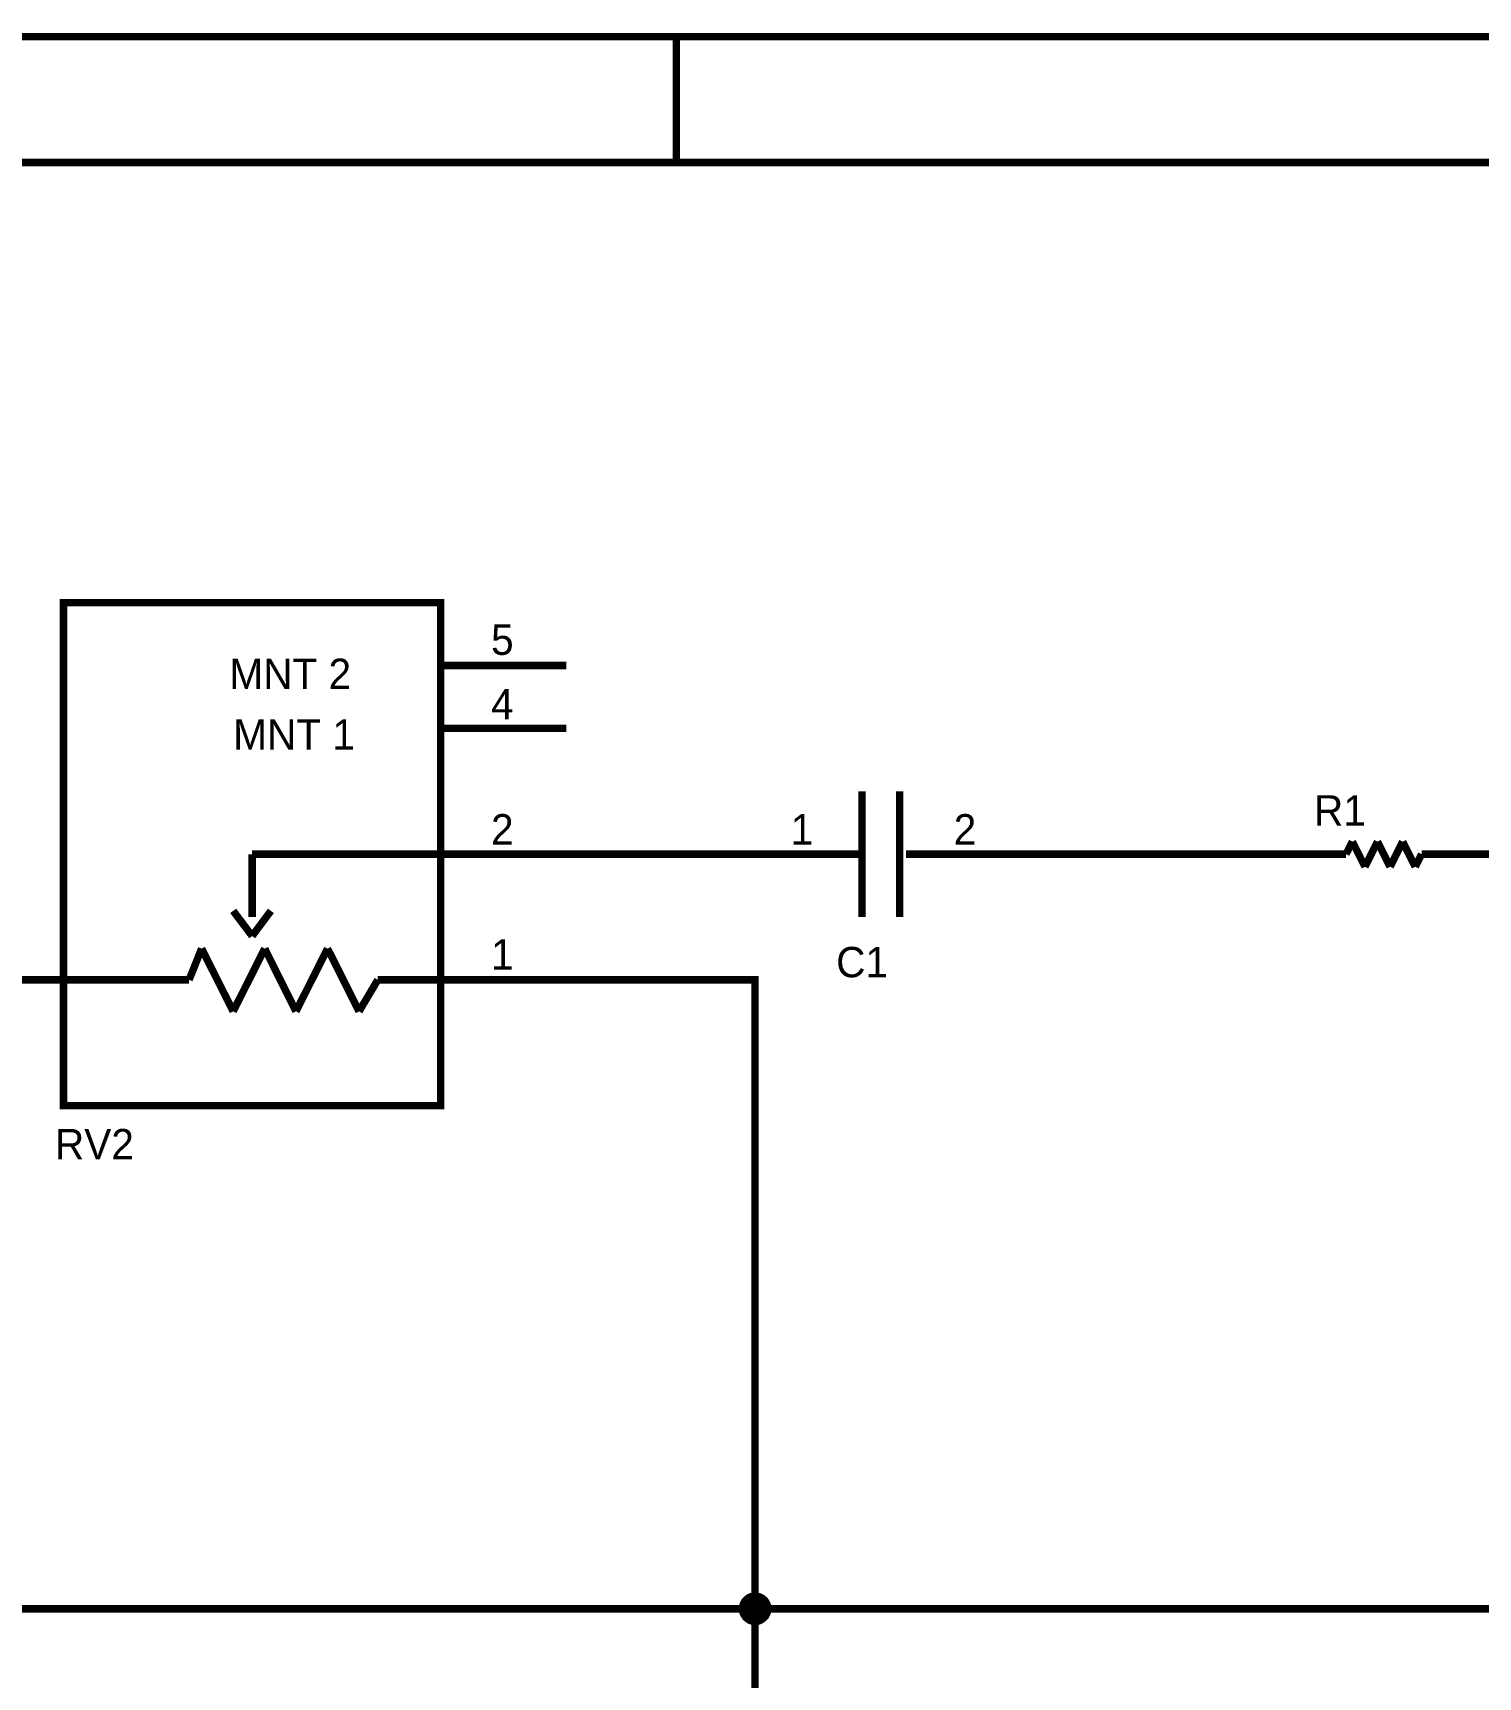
# Model space of a CAD drawing. Header units: millimetres. Extents: x 0 to 11.5, y 0 to 7.6.
# Drawn here: x 1.852 to 4.151, y 4.991 to 7.606 of the extents above; entities that cross this region are included whole.
import ezdxf

# ---------------------------------------------------------------- set-up
doc = ezdxf.new("R2010")
doc.units = ezdxf.units.MM
doc.header["$MEASUREMENT"] = 0
doc.layers.add('Sheet', color=255, linetype='Continuous')

msp = doc.modelspace()

# ---------------------------------------------------------------- linework, layer by layer
at = {"layer": 'Sheet'}
for points, const_width in [([(0.0015, 7.6), (11.4989, 7.6), (11.4989, 0), (0.0015, 0), (0.0015, 7.6)], 0.0118), ([(0.0015, 7.6), (0.0015, 0), (11.4989, 0), (11.4989, 7.6), (0.0015, 7.6), (0.0015, 7.6)], 0.0039), ([(0.2013, 7.3998), (11.2991, 7.3998), (11.2991, 0.1998), (0.2013, 0.1998), (0.2013, 7.3998)], 0.0118), ([(0.2013, 7.3998), (0.2013, 0.1998), (11.2991, 0.1998), (11.2991, 7.3998), (0.2013, 7.3998), (0.2013, 7.3998)], 0.0039), ([(1.9011, 6.6998), (2.5007, 6.6998), (2.5007, 5.8998), (1.9011, 5.8998), (1.9011, 6.6998)], 0.0118), ([(1.9011, 6.6998), (1.9011, 5.8998), (2.5007, 5.8998), (2.5007, 6.6998), (1.9011, 6.6998), (1.9011, 6.6998)], 0.0039)]:
    msp.add_lwpolyline(points, close=True, dxfattribs=dict(at, const_width=const_width))
for points, const_width in [([(2.8758, 7.6), (2.8758, 7.3998)], 0.0118), ([(2.5007, 6.5999), (2.7009, 6.5999)], 0.0118), ([(2.5007, 6.5), (2.7009, 6.5)], 0.0118), ([(3.1709, 6.3997), (3.1709, 6.1999)], 0.0118), ([(3.2308, 6.3997), (3.2308, 6.1999)], 0.0118), ([(2.5007, 6.2998), (2.2011, 6.2998)], 0.0118), ([(2.2011, 6.2998), (2.2011, 6.1999)], 0.0118), ([(2.471, 6.2998), (2.5007, 6.2998)], 0.0118), ([(2.5007, 6.2998), (2.7009, 6.2998)], 0.0118), ([(3.1008, 6.2998), (2.7009, 6.2998)], 0.0118), ([(3.1709, 6.2998), (3.1008, 6.2998)], 0.0118), ([(3.1709, 6.2998), (3.1407, 6.2998)], 0.0118), ([(3.2406, 6.2998), (3.3009, 6.2998)], 0.0118), ([(3.2406, 6.2998), (3.2508, 6.2998)], 0.0118), ([(3.3009, 6.2998), (3.8007, 6.2998)], 0.0118), ([(3.9005, 6.2998), (3.8007, 6.2998)], 0.0118), ([(3.9405, 6.2998), (3.9005, 6.2998)], 0.0118), ([(3.9507, 6.3198), (3.9405, 6.2998)], 0.0118), ([(3.9707, 6.2798), (3.9507, 6.3198)], 0.0118), ([(3.9906, 6.3198), (3.9707, 6.2798)], 0.0118), ([(4.0106, 6.2798), (3.9906, 6.3198)], 0.0118), ([(4.0306, 6.3198), (4.0106, 6.2798)], 0.0118), ([(4.0506, 6.2798), (4.0306, 6.3198)], 0.0118), ([(4.0607, 6.2998), (4.0506, 6.2798)], 0.0118), ([(4.1007, 6.2998), (4.0607, 6.2998)], 0.0118), ([(4.1007, 6.2998), (4.2006, 6.2998)], 0.0118), ([(2.2011, 6.1697), (2.1709, 6.2097)], 0.0118), ([(2.2011, 6.1697), (2.2309, 6.2097)], 0.0118), ([(2.1208, 6.1497), (2.1008, 6.1)], 0.0118), ([(2.1709, 6.0498), (2.1208, 6.1497)], 0.0118), ([(2.2211, 6.1497), (2.1709, 6.0498)], 0.0118), ([(2.2708, 6.0498), (2.2211, 6.1497)], 0.0118), ([(2.321, 6.1497), (2.2708, 6.0498)], 0.0118), ([(2.3711, 6.0498), (2.321, 6.1497)], 0.0118), ([(1.9011, 6.1), (1.701, 6.1)], 0.0118), ([(2.1008, 6.1), (1.9011, 6.1)], 0.0118), ([(2.4009, 6.1), (2.3711, 6.0498)], 0.0118), ([(2.5007, 6.1), (2.4009, 6.1)], 0.0118), ([(2.5007, 6.1), (2.7009, 6.1)], 0.0118), ([(2.7009, 6.1), (3.0009, 6.1), (3.0009, 5.0998), (3.0009, 2.5997), (5.0003, 2.5997)], 0.0118), ([(2.9809, 5.0998), (2.9809, 5.101), (2.9809, 5.1017), (2.9813, 5.1029), (2.9813, 5.104), (2.9817, 5.1047), (2.9817, 5.1059), (2.982, 5.1066), (2.9824, 5.1078), (2.9828, 5.1085), (2.9832, 5.1093), (2.9839, 5.11), (2.9843, 5.1112), (2.9847, 5.1119), (2.9854, 5.1127), (2.9862, 5.1134), (2.9866, 5.1138), (2.9873, 5.1145), (2.9881, 5.1153), (2.9888, 5.1157), (2.9896, 5.1164), (2.9903, 5.1168), (2.9911, 5.1176), (2.9922, 5.1179), (2.993, 5.1183), (2.9937, 5.1187), (2.9949, 5.1191), (2.996, 5.1191), (2.9967, 5.1194), (2.9979, 5.1194), (2.9986, 5.1198), (2.9998, 5.1198), (3.0009, 5.1198)], 0.0118), ([(2.9809, 5.0998), (2.9809, 5.101), (2.9809, 5.1017), (2.9813, 5.1029), (2.9813, 5.104), (2.9817, 5.1047), (2.9817, 5.1059), (2.982, 5.1066), (2.9824, 5.1078), (2.9828, 5.1085), (2.9832, 5.1093), (2.9839, 5.11), (2.9843, 5.1112), (2.9847, 5.1119), (2.9854, 5.1127), (2.9862, 5.1134), (2.9866, 5.1138), (2.9873, 5.1145), (2.9881, 5.1153), (2.9888, 5.1157), (2.9896, 5.1164), (2.9903, 5.1168), (2.9911, 5.1176), (2.9922, 5.1179), (2.993, 5.1183), (2.9937, 5.1187), (2.9949, 5.1191), (2.996, 5.1191), (2.9967, 5.1194), (2.9979, 5.1194), (2.9986, 5.1198), (2.9998, 5.1198), (3.0009, 5.1198)], 0.0118), ([(2.9809, 5.0998), (2.9809, 5.101), (2.9809, 5.1017), (2.9813, 5.1029), (2.9813, 5.104), (2.9817, 5.1047), (2.9817, 5.1059), (2.982, 5.1066), (2.9824, 5.1078), (2.9828, 5.1085), (2.9832, 5.1093), (2.9839, 5.11), (2.9843, 5.1112), (2.9847, 5.1119), (2.9854, 5.1127), (2.9862, 5.1134), (2.9866, 5.1138), (2.9873, 5.1145), (2.9881, 5.1153), (2.9888, 5.1157), (2.9896, 5.1164), (2.9903, 5.1168), (2.9911, 5.1176), (2.9922, 5.1179), (2.993, 5.1183), (2.9937, 5.1187), (2.9949, 5.1191), (2.996, 5.1191), (2.9967, 5.1194), (2.9979, 5.1194), (2.9986, 5.1198), (2.9998, 5.1198), (3.0009, 5.1198)], 0.0118), ([(2.9809, 5.0998), (2.9809, 5.101), (2.9809, 5.1017), (2.9813, 5.1029), (2.9813, 5.104), (2.9817, 5.1047), (2.9817, 5.1059), (2.982, 5.1066), (2.9824, 5.1078), (2.9828, 5.1085), (2.9832, 5.1093), (2.9839, 5.11), (2.9843, 5.1112), (2.9847, 5.1119), (2.9854, 5.1127), (2.9862, 5.1134), (2.9866, 5.1138), (2.9873, 5.1145), (2.9881, 5.1153), (2.9888, 5.1157), (2.9896, 5.1164), (2.9903, 5.1168), (2.9911, 5.1176), (2.9922, 5.1179), (2.993, 5.1183), (2.9937, 5.1187), (2.9949, 5.1191), (2.996, 5.1191), (2.9967, 5.1194), (2.9979, 5.1194), (2.9986, 5.1198), (2.9998, 5.1198), (3.0009, 5.1198)], 0.0118), ([(2.9809, 5.0998), (2.9809, 5.101), (2.9809, 5.1017), (2.9813, 5.1029), (2.9813, 5.104), (2.9817, 5.1047), (2.9817, 5.1059), (2.982, 5.1066), (2.9824, 5.1078), (2.9828, 5.1085), (2.9832, 5.1093), (2.9839, 5.11), (2.9843, 5.1112), (2.9847, 5.1119), (2.9854, 5.1127), (2.9862, 5.1134), (2.9866, 5.1138), (2.9873, 5.1145), (2.9881, 5.1153), (2.9888, 5.1157), (2.9896, 5.1164), (2.9903, 5.1168), (2.9911, 5.1176), (2.9922, 5.1179), (2.993, 5.1183), (2.9937, 5.1187), (2.9949, 5.1191), (2.996, 5.1191), (2.9967, 5.1194), (2.9979, 5.1194), (2.9986, 5.1198), (2.9998, 5.1198), (3.0009, 5.1198)], 0.0118), ([(2.9809, 5.0998), (2.9809, 5.101), (2.9809, 5.1017), (2.9813, 5.1029), (2.9813, 5.104), (2.9817, 5.1047), (2.9817, 5.1059), (2.982, 5.1066), (2.9824, 5.1078), (2.9828, 5.1085), (2.9832, 5.1093), (2.9839, 5.11), (2.9843, 5.1112), (2.9847, 5.1119), (2.9854, 5.1127), (2.9862, 5.1134), (2.9866, 5.1138), (2.9873, 5.1145), (2.9881, 5.1153), (2.9888, 5.1157), (2.9896, 5.1164), (2.9903, 5.1168), (2.9911, 5.1176), (2.9922, 5.1179), (2.993, 5.1183), (2.9937, 5.1187), (2.9949, 5.1191), (2.996, 5.1191), (2.9967, 5.1194), (2.9979, 5.1194), (2.9986, 5.1198), (2.9998, 5.1198), (3.0009, 5.1198)], 0.0118), ([(3.0009, 5.1198), (3.0009, 5.1198)], 0.0118), ([(3.0009, 5.1198), (3.002, 5.1198), (3.0028, 5.1198), (3.0039, 5.1194), (3.005, 5.1194), (3.0058, 5.1191), (3.0069, 5.1191), (3.0077, 5.1187), (3.0088, 5.1183), (3.0096, 5.1179), (3.0103, 5.1176), (3.0111, 5.1168), (3.0122, 5.1164), (3.0129, 5.1157), (3.0137, 5.1153), (3.0145, 5.1145), (3.0148, 5.1138), (3.0156, 5.1134), (3.0163, 5.1127), (3.0167, 5.1119), (3.0175, 5.1112), (3.0178, 5.11), (3.0186, 5.1093), (3.019, 5.1085), (3.0194, 5.1078), (3.0197, 5.1066), (3.0201, 5.1059), (3.0201, 5.1047), (3.0205, 5.104), (3.0205, 5.1029), (3.0209, 5.1017), (3.0209, 5.101), (3.0209, 5.0998)], 0.0118), ([(3.0009, 5.1198), (3.0009, 5.1198)], 0.0118), ([(3.0009, 5.1198), (3.002, 5.1198), (3.0028, 5.1198), (3.0039, 5.1194), (3.005, 5.1194), (3.0058, 5.1191), (3.0069, 5.1191), (3.0077, 5.1187), (3.0088, 5.1183), (3.0096, 5.1179), (3.0103, 5.1176), (3.0111, 5.1168), (3.0122, 5.1164), (3.0129, 5.1157), (3.0137, 5.1153), (3.0145, 5.1145), (3.0148, 5.1138), (3.0156, 5.1134), (3.0163, 5.1127), (3.0167, 5.1119), (3.0175, 5.1112), (3.0178, 5.11), (3.0186, 5.1093), (3.019, 5.1085), (3.0194, 5.1078), (3.0197, 5.1066), (3.0201, 5.1059), (3.0201, 5.1047), (3.0205, 5.104), (3.0205, 5.1029), (3.0209, 5.1017), (3.0209, 5.101), (3.0209, 5.0998)], 0.0118), ([(3.0009, 5.1198), (3.0009, 5.1198)], 0.0118), ([(3.0009, 5.1198), (3.002, 5.1198), (3.0028, 5.1198), (3.0039, 5.1194), (3.005, 5.1194), (3.0058, 5.1191), (3.0069, 5.1191), (3.0077, 5.1187), (3.0088, 5.1183), (3.0096, 5.1179), (3.0103, 5.1176), (3.0111, 5.1168), (3.0122, 5.1164), (3.0129, 5.1157), (3.0137, 5.1153), (3.0145, 5.1145), (3.0148, 5.1138), (3.0156, 5.1134), (3.0163, 5.1127), (3.0167, 5.1119), (3.0175, 5.1112), (3.0178, 5.11), (3.0186, 5.1093), (3.019, 5.1085), (3.0194, 5.1078), (3.0197, 5.1066), (3.0201, 5.1059), (3.0201, 5.1047), (3.0205, 5.104), (3.0205, 5.1029), (3.0209, 5.1017), (3.0209, 5.101), (3.0209, 5.0998)], 0.0118), ([(3.0009, 5.1198), (3.0009, 5.1198)], 0.0118), ([(3.0009, 5.1198), (3.002, 5.1198), (3.0028, 5.1198), (3.0039, 5.1194), (3.005, 5.1194), (3.0058, 5.1191), (3.0069, 5.1191), (3.0077, 5.1187), (3.0088, 5.1183), (3.0096, 5.1179), (3.0103, 5.1176), (3.0111, 5.1168), (3.0122, 5.1164), (3.0129, 5.1157), (3.0137, 5.1153), (3.0145, 5.1145), (3.0148, 5.1138), (3.0156, 5.1134), (3.0163, 5.1127), (3.0167, 5.1119), (3.0175, 5.1112), (3.0178, 5.11), (3.0186, 5.1093), (3.019, 5.1085), (3.0194, 5.1078), (3.0197, 5.1066), (3.0201, 5.1059), (3.0201, 5.1047), (3.0205, 5.104), (3.0205, 5.1029), (3.0209, 5.1017), (3.0209, 5.101), (3.0209, 5.0998)], 0.0118), ([(3.0009, 5.1198), (3.0009, 5.1198)], 0.0118), ([(3.0009, 5.1198), (3.002, 5.1198), (3.0028, 5.1198), (3.0039, 5.1194), (3.005, 5.1194), (3.0058, 5.1191), (3.0069, 5.1191), (3.0077, 5.1187), (3.0088, 5.1183), (3.0096, 5.1179), (3.0103, 5.1176), (3.0111, 5.1168), (3.0122, 5.1164), (3.0129, 5.1157), (3.0137, 5.1153), (3.0145, 5.1145), (3.0148, 5.1138), (3.0156, 5.1134), (3.0163, 5.1127), (3.0167, 5.1119), (3.0175, 5.1112), (3.0178, 5.11), (3.0186, 5.1093), (3.019, 5.1085), (3.0194, 5.1078), (3.0197, 5.1066), (3.0201, 5.1059), (3.0201, 5.1047), (3.0205, 5.104), (3.0205, 5.1029), (3.0209, 5.1017), (3.0209, 5.101), (3.0209, 5.0998)], 0.0118), ([(3.0009, 5.1198), (3.0009, 5.1198)], 0.0118), ([(3.0009, 5.1198), (3.002, 5.1198), (3.0028, 5.1198), (3.0039, 5.1194), (3.005, 5.1194), (3.0058, 5.1191), (3.0069, 5.1191), (3.0077, 5.1187), (3.0088, 5.1183), (3.0096, 5.1179), (3.0103, 5.1176), (3.0111, 5.1168), (3.0122, 5.1164), (3.0129, 5.1157), (3.0137, 5.1153), (3.0145, 5.1145), (3.0148, 5.1138), (3.0156, 5.1134), (3.0163, 5.1127), (3.0167, 5.1119), (3.0175, 5.1112), (3.0178, 5.11), (3.0186, 5.1093), (3.019, 5.1085), (3.0194, 5.1078), (3.0197, 5.1066), (3.0201, 5.1059), (3.0201, 5.1047), (3.0205, 5.104), (3.0205, 5.1029), (3.0209, 5.1017), (3.0209, 5.101), (3.0209, 5.0998)], 0.0118), ([(3.0009, 5.0998), (1.3011, 5.0998)], 0.0118), ([(3.0009, 5.0799), (2.9998, 5.0799), (2.9986, 5.0799), (2.9979, 5.0802), (2.9967, 5.0802), (2.996, 5.0806), (2.9949, 5.0806), (2.9937, 5.081), (2.993, 5.0814), (2.9922, 5.0817), (2.9911, 5.0821), (2.9903, 5.0829), (2.9896, 5.0833), (2.9888, 5.084), (2.9881, 5.0844), (2.9873, 5.0851), (2.9866, 5.0859), (2.9862, 5.0863), (2.9854, 5.087), (2.9847, 5.0878), (2.9843, 5.0885), (2.9839, 5.0897), (2.9832, 5.0904), (2.9828, 5.0912), (2.9824, 5.0919), (2.982, 5.0931), (2.9817, 5.0938), (2.9817, 5.0949), (2.9813, 5.0957), (2.9813, 5.0968), (2.9809, 5.098), (2.9809, 5.0987), (2.9809, 5.0998)], 0.0118), ([(2.9809, 5.0998), (2.9809, 5.0998)], 0.0118), ([(3.0009, 5.0799), (2.9998, 5.0799), (2.9986, 5.0799), (2.9979, 5.0802), (2.9967, 5.0802), (2.996, 5.0806), (2.9949, 5.0806), (2.9937, 5.081), (2.993, 5.0814), (2.9922, 5.0817), (2.9911, 5.0821), (2.9903, 5.0829), (2.9896, 5.0833), (2.9888, 5.084), (2.9881, 5.0844), (2.9873, 5.0851), (2.9866, 5.0859), (2.9862, 5.0863), (2.9854, 5.087), (2.9847, 5.0878), (2.9843, 5.0885), (2.9839, 5.0897), (2.9832, 5.0904), (2.9828, 5.0912), (2.9824, 5.0919), (2.982, 5.0931), (2.9817, 5.0938), (2.9817, 5.0949), (2.9813, 5.0957), (2.9813, 5.0968), (2.9809, 5.098), (2.9809, 5.0987), (2.9809, 5.0998)], 0.0118), ([(2.9809, 5.0998), (2.9809, 5.0998)], 0.0118), ([(3.0009, 5.0799), (2.9998, 5.0799), (2.9986, 5.0799), (2.9979, 5.0802), (2.9967, 5.0802), (2.996, 5.0806), (2.9949, 5.0806), (2.9937, 5.081), (2.993, 5.0814), (2.9922, 5.0817), (2.9911, 5.0821), (2.9903, 5.0829), (2.9896, 5.0833), (2.9888, 5.084), (2.9881, 5.0844), (2.9873, 5.0851), (2.9866, 5.0859), (2.9862, 5.0863), (2.9854, 5.087), (2.9847, 5.0878), (2.9843, 5.0885), (2.9839, 5.0897), (2.9832, 5.0904), (2.9828, 5.0912), (2.9824, 5.0919), (2.982, 5.0931), (2.9817, 5.0938), (2.9817, 5.0949), (2.9813, 5.0957), (2.9813, 5.0968), (2.9809, 5.098), (2.9809, 5.0987), (2.9809, 5.0998)], 0.0118), ([(2.9809, 5.0998), (2.9809, 5.0998)], 0.0118), ([(3.0009, 5.0799), (2.9998, 5.0799), (2.9986, 5.0799), (2.9979, 5.0802), (2.9967, 5.0802), (2.996, 5.0806), (2.9949, 5.0806), (2.9937, 5.081), (2.993, 5.0814), (2.9922, 5.0817), (2.9911, 5.0821), (2.9903, 5.0829), (2.9896, 5.0833), (2.9888, 5.084), (2.9881, 5.0844), (2.9873, 5.0851), (2.9866, 5.0859), (2.9862, 5.0863), (2.9854, 5.087), (2.9847, 5.0878), (2.9843, 5.0885), (2.9839, 5.0897), (2.9832, 5.0904), (2.9828, 5.0912), (2.9824, 5.0919), (2.982, 5.0931), (2.9817, 5.0938), (2.9817, 5.0949), (2.9813, 5.0957), (2.9813, 5.0968), (2.9809, 5.098), (2.9809, 5.0987), (2.9809, 5.0998)], 0.0118), ([(2.9809, 5.0998), (2.9809, 5.0998)], 0.0118), ([(3.0009, 5.0799), (2.9998, 5.0799), (2.9986, 5.0799), (2.9979, 5.0802), (2.9967, 5.0802), (2.996, 5.0806), (2.9949, 5.0806), (2.9937, 5.081), (2.993, 5.0814), (2.9922, 5.0817), (2.9911, 5.0821), (2.9903, 5.0829), (2.9896, 5.0833), (2.9888, 5.084), (2.9881, 5.0844), (2.9873, 5.0851), (2.9866, 5.0859), (2.9862, 5.0863), (2.9854, 5.087), (2.9847, 5.0878), (2.9843, 5.0885), (2.9839, 5.0897), (2.9832, 5.0904), (2.9828, 5.0912), (2.9824, 5.0919), (2.982, 5.0931), (2.9817, 5.0938), (2.9817, 5.0949), (2.9813, 5.0957), (2.9813, 5.0968), (2.9809, 5.098), (2.9809, 5.0987), (2.9809, 5.0998)], 0.0118), ([(2.9809, 5.0998), (2.9809, 5.0998)], 0.0118), ([(3.0009, 5.0799), (2.9998, 5.0799), (2.9986, 5.0799), (2.9979, 5.0802), (2.9967, 5.0802), (2.996, 5.0806), (2.9949, 5.0806), (2.9937, 5.081), (2.993, 5.0814), (2.9922, 5.0817), (2.9911, 5.0821), (2.9903, 5.0829), (2.9896, 5.0833), (2.9888, 5.084), (2.9881, 5.0844), (2.9873, 5.0851), (2.9866, 5.0859), (2.9862, 5.0863), (2.9854, 5.087), (2.9847, 5.0878), (2.9843, 5.0885), (2.9839, 5.0897), (2.9832, 5.0904), (2.9828, 5.0912), (2.9824, 5.0919), (2.982, 5.0931), (2.9817, 5.0938), (2.9817, 5.0949), (2.9813, 5.0957), (2.9813, 5.0968), (2.9809, 5.098), (2.9809, 5.0987), (2.9809, 5.0998)], 0.0118), ([(2.9809, 5.0998), (2.9809, 5.0998)], 0.0118), ([(2.9809, 5.0998), (2.9809, 5.101), (2.9809, 5.1017), (2.9813, 5.1029), (2.9813, 5.104), (2.9817, 5.1047), (2.9817, 5.1059), (2.982, 5.1066), (2.9824, 5.1078), (2.9828, 5.1085), (2.9832, 5.1093), (2.9839, 5.11), (2.9843, 5.1112), (2.9847, 5.1119), (2.9854, 5.1127), (2.9862, 5.1134), (2.9866, 5.1138), (2.9873, 5.1145), (2.9881, 5.1153), (2.9888, 5.1157), (2.9896, 5.1164), (2.9903, 5.1168), (2.9911, 5.1176), (2.9922, 5.1179), (2.993, 5.1183), (2.9937, 5.1187), (2.9949, 5.1191), (2.996, 5.1191), (2.9967, 5.1194), (2.9979, 5.1194), (2.9986, 5.1198), (2.9998, 5.1198), (3.0009, 5.1198)], 0.0039), ([(2.9809, 5.0998), (2.9809, 5.101), (2.9809, 5.1017), (2.9813, 5.1029), (2.9813, 5.104), (2.9817, 5.1047), (2.9817, 5.1059), (2.982, 5.1066), (2.9824, 5.1078), (2.9828, 5.1085), (2.9832, 5.1093), (2.9839, 5.11), (2.9843, 5.1112), (2.9847, 5.1119), (2.9854, 5.1127), (2.9862, 5.1134), (2.9866, 5.1138), (2.9873, 5.1145), (2.9881, 5.1153), (2.9888, 5.1157), (2.9896, 5.1164), (2.9903, 5.1168), (2.9911, 5.1176), (2.9922, 5.1179), (2.993, 5.1183), (2.9937, 5.1187), (2.9949, 5.1191), (2.996, 5.1191), (2.9967, 5.1194), (2.9979, 5.1194), (2.9986, 5.1198), (2.9998, 5.1198), (3.0009, 5.1198)], 0.0039), ([(2.9809, 5.0998), (2.9809, 5.101), (2.9809, 5.1017), (2.9813, 5.1029), (2.9813, 5.104), (2.9817, 5.1047), (2.9817, 5.1059), (2.982, 5.1066), (2.9824, 5.1078), (2.9828, 5.1085), (2.9832, 5.1093), (2.9839, 5.11), (2.9843, 5.1112), (2.9847, 5.1119), (2.9854, 5.1127), (2.9862, 5.1134), (2.9866, 5.1138), (2.9873, 5.1145), (2.9881, 5.1153), (2.9888, 5.1157), (2.9896, 5.1164), (2.9903, 5.1168), (2.9911, 5.1176), (2.9922, 5.1179), (2.993, 5.1183), (2.9937, 5.1187), (2.9949, 5.1191), (2.996, 5.1191), (2.9967, 5.1194), (2.9979, 5.1194), (2.9986, 5.1198), (2.9998, 5.1198), (3.0009, 5.1198)], 0.0039), ([(2.9809, 5.0998), (2.9809, 5.101), (2.9809, 5.1017), (2.9813, 5.1029), (2.9813, 5.104), (2.9817, 5.1047), (2.9817, 5.1059), (2.982, 5.1066), (2.9824, 5.1078), (2.9828, 5.1085), (2.9832, 5.1093), (2.9839, 5.11), (2.9843, 5.1112), (2.9847, 5.1119), (2.9854, 5.1127), (2.9862, 5.1134), (2.9866, 5.1138), (2.9873, 5.1145), (2.9881, 5.1153), (2.9888, 5.1157), (2.9896, 5.1164), (2.9903, 5.1168), (2.9911, 5.1176), (2.9922, 5.1179), (2.993, 5.1183), (2.9937, 5.1187), (2.9949, 5.1191), (2.996, 5.1191), (2.9967, 5.1194), (2.9979, 5.1194), (2.9986, 5.1198), (2.9998, 5.1198), (3.0009, 5.1198)], 0.0039), ([(2.9809, 5.0998), (2.9809, 5.101), (2.9809, 5.1017), (2.9813, 5.1029), (2.9813, 5.104), (2.9817, 5.1047), (2.9817, 5.1059), (2.982, 5.1066), (2.9824, 5.1078), (2.9828, 5.1085), (2.9832, 5.1093), (2.9839, 5.11), (2.9843, 5.1112), (2.9847, 5.1119), (2.9854, 5.1127), (2.9862, 5.1134), (2.9866, 5.1138), (2.9873, 5.1145), (2.9881, 5.1153), (2.9888, 5.1157), (2.9896, 5.1164), (2.9903, 5.1168), (2.9911, 5.1176), (2.9922, 5.1179), (2.993, 5.1183), (2.9937, 5.1187), (2.9949, 5.1191), (2.996, 5.1191), (2.9967, 5.1194), (2.9979, 5.1194), (2.9986, 5.1198), (2.9998, 5.1198), (3.0009, 5.1198)], 0.0039), ([(2.9809, 5.0998), (2.9809, 5.101), (2.9809, 5.1017), (2.9813, 5.1029), (2.9813, 5.104), (2.9817, 5.1047), (2.9817, 5.1059), (2.982, 5.1066), (2.9824, 5.1078), (2.9828, 5.1085), (2.9832, 5.1093), (2.9839, 5.11), (2.9843, 5.1112), (2.9847, 5.1119), (2.9854, 5.1127), (2.9862, 5.1134), (2.9866, 5.1138), (2.9873, 5.1145), (2.9881, 5.1153), (2.9888, 5.1157), (2.9896, 5.1164), (2.9903, 5.1168), (2.9911, 5.1176), (2.9922, 5.1179), (2.993, 5.1183), (2.9937, 5.1187), (2.9949, 5.1191), (2.996, 5.1191), (2.9967, 5.1194), (2.9979, 5.1194), (2.9986, 5.1198), (2.9998, 5.1198), (3.0009, 5.1198)], 0.0039), ([(3.0009, 5.0799), (2.9998, 5.0799), (2.9986, 5.0799), (2.9979, 5.0802), (2.9967, 5.0802), (2.996, 5.0806), (2.9949, 5.0806), (2.9937, 5.081), (2.993, 5.0814), (2.9922, 5.0817), (2.9911, 5.0821), (2.9903, 5.0829), (2.9896, 5.0833), (2.9888, 5.084), (2.9881, 5.0844), (2.9873, 5.0851), (2.9866, 5.0859), (2.9862, 5.0863), (2.9854, 5.087), (2.9847, 5.0878), (2.9843, 5.0885), (2.9839, 5.0897), (2.9832, 5.0904), (2.9828, 5.0912), (2.9824, 5.0919), (2.982, 5.0931), (2.9817, 5.0938), (2.9817, 5.0949), (2.9813, 5.0957), (2.9813, 5.0968), (2.9809, 5.098), (2.9809, 5.0987), (2.9809, 5.0998)], 0.0039), ([(2.9809, 5.0998), (2.9809, 5.0998)], 0.0039), ([(3.0009, 5.0799), (2.9998, 5.0799), (2.9986, 5.0799), (2.9979, 5.0802), (2.9967, 5.0802), (2.996, 5.0806), (2.9949, 5.0806), (2.9937, 5.081), (2.993, 5.0814), (2.9922, 5.0817), (2.9911, 5.0821), (2.9903, 5.0829), (2.9896, 5.0833), (2.9888, 5.084), (2.9881, 5.0844), (2.9873, 5.0851), (2.9866, 5.0859), (2.9862, 5.0863), (2.9854, 5.087), (2.9847, 5.0878), (2.9843, 5.0885), (2.9839, 5.0897), (2.9832, 5.0904), (2.9828, 5.0912), (2.9824, 5.0919), (2.982, 5.0931), (2.9817, 5.0938), (2.9817, 5.0949), (2.9813, 5.0957), (2.9813, 5.0968), (2.9809, 5.098), (2.9809, 5.0987), (2.9809, 5.0998)], 0.0039), ([(2.9809, 5.0998), (2.9809, 5.0998)], 0.0039), ([(3.0009, 5.0799), (2.9998, 5.0799), (2.9986, 5.0799), (2.9979, 5.0802), (2.9967, 5.0802), (2.996, 5.0806), (2.9949, 5.0806), (2.9937, 5.081), (2.993, 5.0814), (2.9922, 5.0817), (2.9911, 5.0821), (2.9903, 5.0829), (2.9896, 5.0833), (2.9888, 5.084), (2.9881, 5.0844), (2.9873, 5.0851), (2.9866, 5.0859), (2.9862, 5.0863), (2.9854, 5.087), (2.9847, 5.0878), (2.9843, 5.0885), (2.9839, 5.0897), (2.9832, 5.0904), (2.9828, 5.0912), (2.9824, 5.0919), (2.982, 5.0931), (2.9817, 5.0938), (2.9817, 5.0949), (2.9813, 5.0957), (2.9813, 5.0968), (2.9809, 5.098), (2.9809, 5.0987), (2.9809, 5.0998)], 0.0039), ([(2.9809, 5.0998), (2.9809, 5.0998)], 0.0039), ([(3.0009, 5.0799), (2.9998, 5.0799), (2.9986, 5.0799), (2.9979, 5.0802), (2.9967, 5.0802), (2.996, 5.0806), (2.9949, 5.0806), (2.9937, 5.081), (2.993, 5.0814), (2.9922, 5.0817), (2.9911, 5.0821), (2.9903, 5.0829), (2.9896, 5.0833), (2.9888, 5.084), (2.9881, 5.0844), (2.9873, 5.0851), (2.9866, 5.0859), (2.9862, 5.0863), (2.9854, 5.087), (2.9847, 5.0878), (2.9843, 5.0885), (2.9839, 5.0897), (2.9832, 5.0904), (2.9828, 5.0912), (2.9824, 5.0919), (2.982, 5.0931), (2.9817, 5.0938), (2.9817, 5.0949), (2.9813, 5.0957), (2.9813, 5.0968), (2.9809, 5.098), (2.9809, 5.0987), (2.9809, 5.0998)], 0.0039), ([(2.9809, 5.0998), (2.9809, 5.0998)], 0.0039), ([(3.0009, 5.0799), (2.9998, 5.0799), (2.9986, 5.0799), (2.9979, 5.0802), (2.9967, 5.0802), (2.996, 5.0806), (2.9949, 5.0806), (2.9937, 5.081), (2.993, 5.0814), (2.9922, 5.0817), (2.9911, 5.0821), (2.9903, 5.0829), (2.9896, 5.0833), (2.9888, 5.084), (2.9881, 5.0844), (2.9873, 5.0851), (2.9866, 5.0859), (2.9862, 5.0863), (2.9854, 5.087), (2.9847, 5.0878), (2.9843, 5.0885), (2.9839, 5.0897), (2.9832, 5.0904), (2.9828, 5.0912), (2.9824, 5.0919), (2.982, 5.0931), (2.9817, 5.0938), (2.9817, 5.0949), (2.9813, 5.0957), (2.9813, 5.0968), (2.9809, 5.098), (2.9809, 5.0987), (2.9809, 5.0998)], 0.0039), ([(2.9809, 5.0998), (2.9809, 5.0998)], 0.0039), ([(3.0009, 5.0799), (2.9998, 5.0799), (2.9986, 5.0799), (2.9979, 5.0802), (2.9967, 5.0802), (2.996, 5.0806), (2.9949, 5.0806), (2.9937, 5.081), (2.993, 5.0814), (2.9922, 5.0817), (2.9911, 5.0821), (2.9903, 5.0829), (2.9896, 5.0833), (2.9888, 5.084), (2.9881, 5.0844), (2.9873, 5.0851), (2.9866, 5.0859), (2.9862, 5.0863), (2.9854, 5.087), (2.9847, 5.0878), (2.9843, 5.0885), (2.9839, 5.0897), (2.9832, 5.0904), (2.9828, 5.0912), (2.9824, 5.0919), (2.982, 5.0931), (2.9817, 5.0938), (2.9817, 5.0949), (2.9813, 5.0957), (2.9813, 5.0968), (2.9809, 5.098), (2.9809, 5.0987), (2.9809, 5.0998)], 0.0039), ([(2.9809, 5.0998), (2.9809, 5.0998)], 0.0039), ([(5.0003, 5.0998), (4.8002, 5.0998), (3.0009, 5.0998)], 0.0118), ([(3.0209, 5.0998), (3.0209, 5.0987), (3.0209, 5.098), (3.0205, 5.0968), (3.0205, 5.0957), (3.0201, 5.0949), (3.0201, 5.0938), (3.0197, 5.0931), (3.0194, 5.0919), (3.019, 5.0912), (3.0186, 5.0904), (3.0178, 5.0897), (3.0175, 5.0885), (3.0167, 5.0878), (3.0163, 5.087), (3.0156, 5.0863), (3.0148, 5.0859), (3.0145, 5.0851), (3.0137, 5.0844), (3.0129, 5.084), (3.0122, 5.0833), (3.0111, 5.0829), (3.0103, 5.0821), (3.0096, 5.0817), (3.0088, 5.0814), (3.0077, 5.081), (3.0069, 5.0806), (3.0058, 5.0806), (3.005, 5.0802), (3.0039, 5.0802), (3.0028, 5.0799), (3.002, 5.0799), (3.0009, 5.0799)], 0.0118), ([(3.0209, 5.0998), (3.0209, 5.0987), (3.0209, 5.098), (3.0205, 5.0968), (3.0205, 5.0957), (3.0201, 5.0949), (3.0201, 5.0938), (3.0197, 5.0931), (3.0194, 5.0919), (3.019, 5.0912), (3.0186, 5.0904), (3.0178, 5.0897), (3.0175, 5.0885), (3.0167, 5.0878), (3.0163, 5.087), (3.0156, 5.0863), (3.0148, 5.0859), (3.0145, 5.0851), (3.0137, 5.0844), (3.0129, 5.084), (3.0122, 5.0833), (3.0111, 5.0829), (3.0103, 5.0821), (3.0096, 5.0817), (3.0088, 5.0814), (3.0077, 5.081), (3.0069, 5.0806), (3.0058, 5.0806), (3.005, 5.0802), (3.0039, 5.0802), (3.0028, 5.0799), (3.002, 5.0799), (3.0009, 5.0799)], 0.0118), ([(3.0209, 5.0998), (3.0209, 5.0987), (3.0209, 5.098), (3.0205, 5.0968), (3.0205, 5.0957), (3.0201, 5.0949), (3.0201, 5.0938), (3.0197, 5.0931), (3.0194, 5.0919), (3.019, 5.0912), (3.0186, 5.0904), (3.0178, 5.0897), (3.0175, 5.0885), (3.0167, 5.0878), (3.0163, 5.087), (3.0156, 5.0863), (3.0148, 5.0859), (3.0145, 5.0851), (3.0137, 5.0844), (3.0129, 5.084), (3.0122, 5.0833), (3.0111, 5.0829), (3.0103, 5.0821), (3.0096, 5.0817), (3.0088, 5.0814), (3.0077, 5.081), (3.0069, 5.0806), (3.0058, 5.0806), (3.005, 5.0802), (3.0039, 5.0802), (3.0028, 5.0799), (3.002, 5.0799), (3.0009, 5.0799)], 0.0118), ([(3.0209, 5.0998), (3.0209, 5.0987), (3.0209, 5.098), (3.0205, 5.0968), (3.0205, 5.0957), (3.0201, 5.0949), (3.0201, 5.0938), (3.0197, 5.0931), (3.0194, 5.0919), (3.019, 5.0912), (3.0186, 5.0904), (3.0178, 5.0897), (3.0175, 5.0885), (3.0167, 5.0878), (3.0163, 5.087), (3.0156, 5.0863), (3.0148, 5.0859), (3.0145, 5.0851), (3.0137, 5.0844), (3.0129, 5.084), (3.0122, 5.0833), (3.0111, 5.0829), (3.0103, 5.0821), (3.0096, 5.0817), (3.0088, 5.0814), (3.0077, 5.081), (3.0069, 5.0806), (3.0058, 5.0806), (3.005, 5.0802), (3.0039, 5.0802), (3.0028, 5.0799), (3.002, 5.0799), (3.0009, 5.0799)], 0.0118), ([(3.0209, 5.0998), (3.0209, 5.0987), (3.0209, 5.098), (3.0205, 5.0968), (3.0205, 5.0957), (3.0201, 5.0949), (3.0201, 5.0938), (3.0197, 5.0931), (3.0194, 5.0919), (3.019, 5.0912), (3.0186, 5.0904), (3.0178, 5.0897), (3.0175, 5.0885), (3.0167, 5.0878), (3.0163, 5.087), (3.0156, 5.0863), (3.0148, 5.0859), (3.0145, 5.0851), (3.0137, 5.0844), (3.0129, 5.084), (3.0122, 5.0833), (3.0111, 5.0829), (3.0103, 5.0821), (3.0096, 5.0817), (3.0088, 5.0814), (3.0077, 5.081), (3.0069, 5.0806), (3.0058, 5.0806), (3.005, 5.0802), (3.0039, 5.0802), (3.0028, 5.0799), (3.002, 5.0799), (3.0009, 5.0799)], 0.0118), ([(3.0209, 5.0998), (3.0209, 5.0987), (3.0209, 5.098), (3.0205, 5.0968), (3.0205, 5.0957), (3.0201, 5.0949), (3.0201, 5.0938), (3.0197, 5.0931), (3.0194, 5.0919), (3.019, 5.0912), (3.0186, 5.0904), (3.0178, 5.0897), (3.0175, 5.0885), (3.0167, 5.0878), (3.0163, 5.087), (3.0156, 5.0863), (3.0148, 5.0859), (3.0145, 5.0851), (3.0137, 5.0844), (3.0129, 5.084), (3.0122, 5.0833), (3.0111, 5.0829), (3.0103, 5.0821), (3.0096, 5.0817), (3.0088, 5.0814), (3.0077, 5.081), (3.0069, 5.0806), (3.0058, 5.0806), (3.005, 5.0802), (3.0039, 5.0802), (3.0028, 5.0799), (3.002, 5.0799), (3.0009, 5.0799)], 0.0118), ([(3.0009, 5.1198), (3.0009, 5.1198)], 0.0039), ([(3.0009, 5.1198), (3.002, 5.1198), (3.0028, 5.1198), (3.0039, 5.1194), (3.005, 5.1194), (3.0058, 5.1191), (3.0069, 5.1191), (3.0077, 5.1187), (3.0088, 5.1183), (3.0096, 5.1179), (3.0103, 5.1176), (3.0111, 5.1168), (3.0122, 5.1164), (3.0129, 5.1157), (3.0137, 5.1153), (3.0145, 5.1145), (3.0148, 5.1138), (3.0156, 5.1134), (3.0163, 5.1127), (3.0167, 5.1119), (3.0175, 5.1112), (3.0178, 5.11), (3.0186, 5.1093), (3.019, 5.1085), (3.0194, 5.1078), (3.0197, 5.1066), (3.0201, 5.1059), (3.0201, 5.1047), (3.0205, 5.104), (3.0205, 5.1029), (3.0209, 5.1017), (3.0209, 5.101), (3.0209, 5.0998)], 0.0039), ([(3.0009, 5.1198), (3.0009, 5.1198)], 0.0039), ([(3.0009, 5.1198), (3.002, 5.1198), (3.0028, 5.1198), (3.0039, 5.1194), (3.005, 5.1194), (3.0058, 5.1191), (3.0069, 5.1191), (3.0077, 5.1187), (3.0088, 5.1183), (3.0096, 5.1179), (3.0103, 5.1176), (3.0111, 5.1168), (3.0122, 5.1164), (3.0129, 5.1157), (3.0137, 5.1153), (3.0145, 5.1145), (3.0148, 5.1138), (3.0156, 5.1134), (3.0163, 5.1127), (3.0167, 5.1119), (3.0175, 5.1112), (3.0178, 5.11), (3.0186, 5.1093), (3.019, 5.1085), (3.0194, 5.1078), (3.0197, 5.1066), (3.0201, 5.1059), (3.0201, 5.1047), (3.0205, 5.104), (3.0205, 5.1029), (3.0209, 5.1017), (3.0209, 5.101), (3.0209, 5.0998)], 0.0039), ([(3.0009, 5.1198), (3.0009, 5.1198)], 0.0039), ([(3.0009, 5.1198), (3.002, 5.1198), (3.0028, 5.1198), (3.0039, 5.1194), (3.005, 5.1194), (3.0058, 5.1191), (3.0069, 5.1191), (3.0077, 5.1187), (3.0088, 5.1183), (3.0096, 5.1179), (3.0103, 5.1176), (3.0111, 5.1168), (3.0122, 5.1164), (3.0129, 5.1157), (3.0137, 5.1153), (3.0145, 5.1145), (3.0148, 5.1138), (3.0156, 5.1134), (3.0163, 5.1127), (3.0167, 5.1119), (3.0175, 5.1112), (3.0178, 5.11), (3.0186, 5.1093), (3.019, 5.1085), (3.0194, 5.1078), (3.0197, 5.1066), (3.0201, 5.1059), (3.0201, 5.1047), (3.0205, 5.104), (3.0205, 5.1029), (3.0209, 5.1017), (3.0209, 5.101), (3.0209, 5.0998)], 0.0039), ([(3.0009, 5.1198), (3.0009, 5.1198)], 0.0039), ([(3.0009, 5.1198), (3.002, 5.1198), (3.0028, 5.1198), (3.0039, 5.1194), (3.005, 5.1194), (3.0058, 5.1191), (3.0069, 5.1191), (3.0077, 5.1187), (3.0088, 5.1183), (3.0096, 5.1179), (3.0103, 5.1176), (3.0111, 5.1168), (3.0122, 5.1164), (3.0129, 5.1157), (3.0137, 5.1153), (3.0145, 5.1145), (3.0148, 5.1138), (3.0156, 5.1134), (3.0163, 5.1127), (3.0167, 5.1119), (3.0175, 5.1112), (3.0178, 5.11), (3.0186, 5.1093), (3.019, 5.1085), (3.0194, 5.1078), (3.0197, 5.1066), (3.0201, 5.1059), (3.0201, 5.1047), (3.0205, 5.104), (3.0205, 5.1029), (3.0209, 5.1017), (3.0209, 5.101), (3.0209, 5.0998)], 0.0039), ([(3.0009, 5.1198), (3.0009, 5.1198)], 0.0039), ([(3.0009, 5.1198), (3.002, 5.1198), (3.0028, 5.1198), (3.0039, 5.1194), (3.005, 5.1194), (3.0058, 5.1191), (3.0069, 5.1191), (3.0077, 5.1187), (3.0088, 5.1183), (3.0096, 5.1179), (3.0103, 5.1176), (3.0111, 5.1168), (3.0122, 5.1164), (3.0129, 5.1157), (3.0137, 5.1153), (3.0145, 5.1145), (3.0148, 5.1138), (3.0156, 5.1134), (3.0163, 5.1127), (3.0167, 5.1119), (3.0175, 5.1112), (3.0178, 5.11), (3.0186, 5.1093), (3.019, 5.1085), (3.0194, 5.1078), (3.0197, 5.1066), (3.0201, 5.1059), (3.0201, 5.1047), (3.0205, 5.104), (3.0205, 5.1029), (3.0209, 5.1017), (3.0209, 5.101), (3.0209, 5.0998)], 0.0039), ([(3.0009, 5.1198), (3.0009, 5.1198)], 0.0039), ([(3.0009, 5.1198), (3.002, 5.1198), (3.0028, 5.1198), (3.0039, 5.1194), (3.005, 5.1194), (3.0058, 5.1191), (3.0069, 5.1191), (3.0077, 5.1187), (3.0088, 5.1183), (3.0096, 5.1179), (3.0103, 5.1176), (3.0111, 5.1168), (3.0122, 5.1164), (3.0129, 5.1157), (3.0137, 5.1153), (3.0145, 5.1145), (3.0148, 5.1138), (3.0156, 5.1134), (3.0163, 5.1127), (3.0167, 5.1119), (3.0175, 5.1112), (3.0178, 5.11), (3.0186, 5.1093), (3.019, 5.1085), (3.0194, 5.1078), (3.0197, 5.1066), (3.0201, 5.1059), (3.0201, 5.1047), (3.0205, 5.104), (3.0205, 5.1029), (3.0209, 5.1017), (3.0209, 5.101), (3.0209, 5.0998)], 0.0039), ([(3.0209, 5.0998), (3.0209, 5.0987), (3.0209, 5.098), (3.0205, 5.0968), (3.0205, 5.0957), (3.0201, 5.0949), (3.0201, 5.0938), (3.0197, 5.0931), (3.0194, 5.0919), (3.019, 5.0912), (3.0186, 5.0904), (3.0178, 5.0897), (3.0175, 5.0885), (3.0167, 5.0878), (3.0163, 5.087), (3.0156, 5.0863), (3.0148, 5.0859), (3.0145, 5.0851), (3.0137, 5.0844), (3.0129, 5.084), (3.0122, 5.0833), (3.0111, 5.0829), (3.0103, 5.0821), (3.0096, 5.0817), (3.0088, 5.0814), (3.0077, 5.081), (3.0069, 5.0806), (3.0058, 5.0806), (3.005, 5.0802), (3.0039, 5.0802), (3.0028, 5.0799), (3.002, 5.0799), (3.0009, 5.0799)], 0.0039), ([(3.0209, 5.0998), (3.0209, 5.0987), (3.0209, 5.098), (3.0205, 5.0968), (3.0205, 5.0957), (3.0201, 5.0949), (3.0201, 5.0938), (3.0197, 5.0931), (3.0194, 5.0919), (3.019, 5.0912), (3.0186, 5.0904), (3.0178, 5.0897), (3.0175, 5.0885), (3.0167, 5.0878), (3.0163, 5.087), (3.0156, 5.0863), (3.0148, 5.0859), (3.0145, 5.0851), (3.0137, 5.0844), (3.0129, 5.084), (3.0122, 5.0833), (3.0111, 5.0829), (3.0103, 5.0821), (3.0096, 5.0817), (3.0088, 5.0814), (3.0077, 5.081), (3.0069, 5.0806), (3.0058, 5.0806), (3.005, 5.0802), (3.0039, 5.0802), (3.0028, 5.0799), (3.002, 5.0799), (3.0009, 5.0799)], 0.0039), ([(3.0209, 5.0998), (3.0209, 5.0987), (3.0209, 5.098), (3.0205, 5.0968), (3.0205, 5.0957), (3.0201, 5.0949), (3.0201, 5.0938), (3.0197, 5.0931), (3.0194, 5.0919), (3.019, 5.0912), (3.0186, 5.0904), (3.0178, 5.0897), (3.0175, 5.0885), (3.0167, 5.0878), (3.0163, 5.087), (3.0156, 5.0863), (3.0148, 5.0859), (3.0145, 5.0851), (3.0137, 5.0844), (3.0129, 5.084), (3.0122, 5.0833), (3.0111, 5.0829), (3.0103, 5.0821), (3.0096, 5.0817), (3.0088, 5.0814), (3.0077, 5.081), (3.0069, 5.0806), (3.0058, 5.0806), (3.005, 5.0802), (3.0039, 5.0802), (3.0028, 5.0799), (3.002, 5.0799), (3.0009, 5.0799)], 0.0039), ([(3.0209, 5.0998), (3.0209, 5.0987), (3.0209, 5.098), (3.0205, 5.0968), (3.0205, 5.0957), (3.0201, 5.0949), (3.0201, 5.0938), (3.0197, 5.0931), (3.0194, 5.0919), (3.019, 5.0912), (3.0186, 5.0904), (3.0178, 5.0897), (3.0175, 5.0885), (3.0167, 5.0878), (3.0163, 5.087), (3.0156, 5.0863), (3.0148, 5.0859), (3.0145, 5.0851), (3.0137, 5.0844), (3.0129, 5.084), (3.0122, 5.0833), (3.0111, 5.0829), (3.0103, 5.0821), (3.0096, 5.0817), (3.0088, 5.0814), (3.0077, 5.081), (3.0069, 5.0806), (3.0058, 5.0806), (3.005, 5.0802), (3.0039, 5.0802), (3.0028, 5.0799), (3.002, 5.0799), (3.0009, 5.0799)], 0.0039), ([(3.0209, 5.0998), (3.0209, 5.0987), (3.0209, 5.098), (3.0205, 5.0968), (3.0205, 5.0957), (3.0201, 5.0949), (3.0201, 5.0938), (3.0197, 5.0931), (3.0194, 5.0919), (3.019, 5.0912), (3.0186, 5.0904), (3.0178, 5.0897), (3.0175, 5.0885), (3.0167, 5.0878), (3.0163, 5.087), (3.0156, 5.0863), (3.0148, 5.0859), (3.0145, 5.0851), (3.0137, 5.0844), (3.0129, 5.084), (3.0122, 5.0833), (3.0111, 5.0829), (3.0103, 5.0821), (3.0096, 5.0817), (3.0088, 5.0814), (3.0077, 5.081), (3.0069, 5.0806), (3.0058, 5.0806), (3.005, 5.0802), (3.0039, 5.0802), (3.0028, 5.0799), (3.002, 5.0799), (3.0009, 5.0799)], 0.0039), ([(3.0209, 5.0998), (3.0209, 5.0987), (3.0209, 5.098), (3.0205, 5.0968), (3.0205, 5.0957), (3.0201, 5.0949), (3.0201, 5.0938), (3.0197, 5.0931), (3.0194, 5.0919), (3.019, 5.0912), (3.0186, 5.0904), (3.0178, 5.0897), (3.0175, 5.0885), (3.0167, 5.0878), (3.0163, 5.087), (3.0156, 5.0863), (3.0148, 5.0859), (3.0145, 5.0851), (3.0137, 5.0844), (3.0129, 5.084), (3.0122, 5.0833), (3.0111, 5.0829), (3.0103, 5.0821), (3.0096, 5.0817), (3.0088, 5.0814), (3.0077, 5.081), (3.0069, 5.0806), (3.0058, 5.0806), (3.005, 5.0802), (3.0039, 5.0802), (3.0028, 5.0799), (3.002, 5.0799), (3.0009, 5.0799)], 0.0039), ([(3.0209, 5.0998), (3.0209, 5.0998), (3.0209, 5.0998), (3.0209, 5.0998), (3.0209, 5.0998), (3.0209, 5.0998), (3.0209, 5.0998), (3.0209, 5.0998), (3.0209, 5.0998), (3.0209, 5.0998), (3.0209, 5.0998), (3.0209, 5.0998), (3.0209, 5.0998), (3.0209, 5.0998), (3.0209, 5.0998), (3.0209, 5.0998), (3.0209, 5.0998), (3.0209, 5.0998), (3.0209, 5.0998), (3.0209, 5.0998), (3.0209, 5.0998), (3.0209, 5.0998), (3.0209, 5.0998), (3.0209, 5.0998), (3.0209, 5.0998), (3.0209, 5.0998), (3.0209, 5.0998), (3.0209, 5.0998), (3.0209, 5.0998), (3.0209, 5.0998), (3.0209, 5.0998), (3.0209, 5.0998), (3.0209, 5.0998)], 0.0118), ([(3.0209, 5.0998), (3.0209, 5.0998)], 0.0118), ([(3.0209, 5.0998), (3.0209, 5.0998), (3.0209, 5.0998), (3.0209, 5.0998), (3.0209, 5.0998), (3.0209, 5.0998), (3.0209, 5.0998), (3.0209, 5.0998), (3.0209, 5.0998), (3.0209, 5.0998), (3.0209, 5.0998), (3.0209, 5.0998), (3.0209, 5.0998), (3.0209, 5.0998), (3.0209, 5.0998), (3.0209, 5.0998), (3.0209, 5.0998), (3.0209, 5.0998), (3.0209, 5.0998), (3.0209, 5.0998), (3.0209, 5.0998), (3.0209, 5.0998), (3.0209, 5.0998), (3.0209, 5.0998), (3.0209, 5.0998), (3.0209, 5.0998), (3.0209, 5.0998), (3.0209, 5.0998), (3.0209, 5.0998), (3.0209, 5.0998), (3.0209, 5.0998), (3.0209, 5.0998), (3.0209, 5.0998)], 0.0118), ([(3.0209, 5.0998), (3.0209, 5.0998)], 0.0118), ([(3.0209, 5.0998), (3.0209, 5.0998), (3.0209, 5.0998), (3.0209, 5.0998), (3.0209, 5.0998), (3.0209, 5.0998), (3.0209, 5.0998), (3.0209, 5.0998), (3.0209, 5.0998), (3.0209, 5.0998), (3.0209, 5.0998), (3.0209, 5.0998), (3.0209, 5.0998), (3.0209, 5.0998), (3.0209, 5.0998), (3.0209, 5.0998), (3.0209, 5.0998), (3.0209, 5.0998), (3.0209, 5.0998), (3.0209, 5.0998), (3.0209, 5.0998), (3.0209, 5.0998), (3.0209, 5.0998), (3.0209, 5.0998), (3.0209, 5.0998), (3.0209, 5.0998), (3.0209, 5.0998), (3.0209, 5.0998), (3.0209, 5.0998), (3.0209, 5.0998), (3.0209, 5.0998), (3.0209, 5.0998), (3.0209, 5.0998)], 0.0118), ([(3.0209, 5.0998), (3.0209, 5.0998)], 0.0118), ([(3.0209, 5.0998), (3.0209, 5.0998), (3.0209, 5.0998), (3.0209, 5.0998), (3.0209, 5.0998), (3.0209, 5.0998), (3.0209, 5.0998), (3.0209, 5.0998), (3.0209, 5.0998), (3.0209, 5.0998), (3.0209, 5.0998), (3.0209, 5.0998), (3.0209, 5.0998), (3.0209, 5.0998), (3.0209, 5.0998), (3.0209, 5.0998), (3.0209, 5.0998), (3.0209, 5.0998), (3.0209, 5.0998), (3.0209, 5.0998), (3.0209, 5.0998), (3.0209, 5.0998), (3.0209, 5.0998), (3.0209, 5.0998), (3.0209, 5.0998), (3.0209, 5.0998), (3.0209, 5.0998), (3.0209, 5.0998), (3.0209, 5.0998), (3.0209, 5.0998), (3.0209, 5.0998), (3.0209, 5.0998), (3.0209, 5.0998)], 0.0118), ([(3.0209, 5.0998), (3.0209, 5.0998)], 0.0118), ([(3.0209, 5.0998), (3.0209, 5.0998), (3.0209, 5.0998), (3.0209, 5.0998), (3.0209, 5.0998), (3.0209, 5.0998), (3.0209, 5.0998), (3.0209, 5.0998), (3.0209, 5.0998), (3.0209, 5.0998), (3.0209, 5.0998), (3.0209, 5.0998), (3.0209, 5.0998), (3.0209, 5.0998), (3.0209, 5.0998), (3.0209, 5.0998), (3.0209, 5.0998), (3.0209, 5.0998), (3.0209, 5.0998), (3.0209, 5.0998), (3.0209, 5.0998), (3.0209, 5.0998), (3.0209, 5.0998), (3.0209, 5.0998), (3.0209, 5.0998), (3.0209, 5.0998), (3.0209, 5.0998), (3.0209, 5.0998), (3.0209, 5.0998), (3.0209, 5.0998), (3.0209, 5.0998), (3.0209, 5.0998), (3.0209, 5.0998)], 0.0118), ([(3.0209, 5.0998), (3.0209, 5.0998)], 0.0118), ([(3.0209, 5.0998), (3.0209, 5.0998), (3.0209, 5.0998), (3.0209, 5.0998), (3.0209, 5.0998), (3.0209, 5.0998), (3.0209, 5.0998), (3.0209, 5.0998), (3.0209, 5.0998), (3.0209, 5.0998), (3.0209, 5.0998), (3.0209, 5.0998), (3.0209, 5.0998), (3.0209, 5.0998), (3.0209, 5.0998), (3.0209, 5.0998), (3.0209, 5.0998), (3.0209, 5.0998), (3.0209, 5.0998), (3.0209, 5.0998), (3.0209, 5.0998), (3.0209, 5.0998), (3.0209, 5.0998), (3.0209, 5.0998), (3.0209, 5.0998), (3.0209, 5.0998), (3.0209, 5.0998), (3.0209, 5.0998), (3.0209, 5.0998), (3.0209, 5.0998), (3.0209, 5.0998), (3.0209, 5.0998), (3.0209, 5.0998)], 0.0118), ([(3.0209, 5.0998), (3.0209, 5.0998)], 0.0118), ([(3.0209, 5.0998), (3.0209, 5.0998), (3.0209, 5.0998), (3.0209, 5.0998), (3.0209, 5.0998), (3.0209, 5.0998), (3.0209, 5.0998), (3.0209, 5.0998), (3.0209, 5.0998), (3.0209, 5.0998), (3.0209, 5.0998), (3.0209, 5.0998), (3.0209, 5.0998), (3.0209, 5.0998), (3.0209, 5.0998), (3.0209, 5.0998), (3.0209, 5.0998), (3.0209, 5.0998), (3.0209, 5.0998), (3.0209, 5.0998), (3.0209, 5.0998), (3.0209, 5.0998), (3.0209, 5.0998), (3.0209, 5.0998), (3.0209, 5.0998), (3.0209, 5.0998), (3.0209, 5.0998), (3.0209, 5.0998), (3.0209, 5.0998), (3.0209, 5.0998), (3.0209, 5.0998), (3.0209, 5.0998), (3.0209, 5.0998)], 0.0039), ([(3.0209, 5.0998), (3.0209, 5.0998)], 0.0039), ([(3.0209, 5.0998), (3.0209, 5.0998), (3.0209, 5.0998), (3.0209, 5.0998), (3.0209, 5.0998), (3.0209, 5.0998), (3.0209, 5.0998), (3.0209, 5.0998), (3.0209, 5.0998), (3.0209, 5.0998), (3.0209, 5.0998), (3.0209, 5.0998), (3.0209, 5.0998), (3.0209, 5.0998), (3.0209, 5.0998), (3.0209, 5.0998), (3.0209, 5.0998), (3.0209, 5.0998), (3.0209, 5.0998), (3.0209, 5.0998), (3.0209, 5.0998), (3.0209, 5.0998), (3.0209, 5.0998), (3.0209, 5.0998), (3.0209, 5.0998), (3.0209, 5.0998), (3.0209, 5.0998), (3.0209, 5.0998), (3.0209, 5.0998), (3.0209, 5.0998), (3.0209, 5.0998), (3.0209, 5.0998), (3.0209, 5.0998)], 0.0039), ([(3.0209, 5.0998), (3.0209, 5.0998)], 0.0039), ([(3.0209, 5.0998), (3.0209, 5.0998), (3.0209, 5.0998), (3.0209, 5.0998), (3.0209, 5.0998), (3.0209, 5.0998), (3.0209, 5.0998), (3.0209, 5.0998), (3.0209, 5.0998), (3.0209, 5.0998), (3.0209, 5.0998), (3.0209, 5.0998), (3.0209, 5.0998), (3.0209, 5.0998), (3.0209, 5.0998), (3.0209, 5.0998), (3.0209, 5.0998), (3.0209, 5.0998), (3.0209, 5.0998), (3.0209, 5.0998), (3.0209, 5.0998), (3.0209, 5.0998), (3.0209, 5.0998), (3.0209, 5.0998), (3.0209, 5.0998), (3.0209, 5.0998), (3.0209, 5.0998), (3.0209, 5.0998), (3.0209, 5.0998), (3.0209, 5.0998), (3.0209, 5.0998), (3.0209, 5.0998), (3.0209, 5.0998)], 0.0039), ([(3.0209, 5.0998), (3.0209, 5.0998)], 0.0039), ([(3.0209, 5.0998), (3.0209, 5.0998), (3.0209, 5.0998), (3.0209, 5.0998), (3.0209, 5.0998), (3.0209, 5.0998), (3.0209, 5.0998), (3.0209, 5.0998), (3.0209, 5.0998), (3.0209, 5.0998), (3.0209, 5.0998), (3.0209, 5.0998), (3.0209, 5.0998), (3.0209, 5.0998), (3.0209, 5.0998), (3.0209, 5.0998), (3.0209, 5.0998), (3.0209, 5.0998), (3.0209, 5.0998), (3.0209, 5.0998), (3.0209, 5.0998), (3.0209, 5.0998), (3.0209, 5.0998), (3.0209, 5.0998), (3.0209, 5.0998), (3.0209, 5.0998), (3.0209, 5.0998), (3.0209, 5.0998), (3.0209, 5.0998), (3.0209, 5.0998), (3.0209, 5.0998), (3.0209, 5.0998), (3.0209, 5.0998)], 0.0039), ([(3.0209, 5.0998), (3.0209, 5.0998)], 0.0039), ([(3.0209, 5.0998), (3.0209, 5.0998), (3.0209, 5.0998), (3.0209, 5.0998), (3.0209, 5.0998), (3.0209, 5.0998), (3.0209, 5.0998), (3.0209, 5.0998), (3.0209, 5.0998), (3.0209, 5.0998), (3.0209, 5.0998), (3.0209, 5.0998), (3.0209, 5.0998), (3.0209, 5.0998), (3.0209, 5.0998), (3.0209, 5.0998), (3.0209, 5.0998), (3.0209, 5.0998), (3.0209, 5.0998), (3.0209, 5.0998), (3.0209, 5.0998), (3.0209, 5.0998), (3.0209, 5.0998), (3.0209, 5.0998), (3.0209, 5.0998), (3.0209, 5.0998), (3.0209, 5.0998), (3.0209, 5.0998), (3.0209, 5.0998), (3.0209, 5.0998), (3.0209, 5.0998), (3.0209, 5.0998), (3.0209, 5.0998)], 0.0039), ([(3.0209, 5.0998), (3.0209, 5.0998)], 0.0039), ([(3.0209, 5.0998), (3.0209, 5.0998), (3.0209, 5.0998), (3.0209, 5.0998), (3.0209, 5.0998), (3.0209, 5.0998), (3.0209, 5.0998), (3.0209, 5.0998), (3.0209, 5.0998), (3.0209, 5.0998), (3.0209, 5.0998), (3.0209, 5.0998), (3.0209, 5.0998), (3.0209, 5.0998), (3.0209, 5.0998), (3.0209, 5.0998), (3.0209, 5.0998), (3.0209, 5.0998), (3.0209, 5.0998), (3.0209, 5.0998), (3.0209, 5.0998), (3.0209, 5.0998), (3.0209, 5.0998), (3.0209, 5.0998), (3.0209, 5.0998), (3.0209, 5.0998), (3.0209, 5.0998), (3.0209, 5.0998), (3.0209, 5.0998), (3.0209, 5.0998), (3.0209, 5.0998), (3.0209, 5.0998), (3.0209, 5.0998)], 0.0039), ([(3.0209, 5.0998), (3.0209, 5.0998)], 0.0039)]:
    msp.add_lwpolyline(points, dxfattribs=dict(at, const_width=const_width))
at = {"layer": 'Sheet', "const_width": 0.02}
msp.add_lwpolyline([(2.99, 5.1, 1), (3.01, 5.1, 1)], format="xyb", close=True, dxfattribs=at)

# ---------------------------------------------------------------- texts
at = {"layer": 'Sheet'}
for s, height, p in [('5', 0.0483, (2.581, 6.6168)), ('MNT 2', 0.04825, (2.1649, 6.5625)), ('4', 0.0483, (2.581, 6.5143)), ('MNT 1', 0.04825, (2.1709, 6.466)), ('R1', 0.04825, (3.8896, 6.3454)), ('2', 0.0483, (2.581, 6.3152)), ('1', 0.0483, (3.0574, 6.3152)), ('2', 0.0483, (3.3167, 6.3152)), ('1', 0.0483, (2.581, 6.1162)), ('C1', 0.04825, (3.1298, 6.1041)), ('RV2', 0.04825, (1.8875, 5.8146))]:
    msp.add_text(s, height=height, dxfattribs=at).set_placement(p)

doc.saveas('drawing.dxf')
